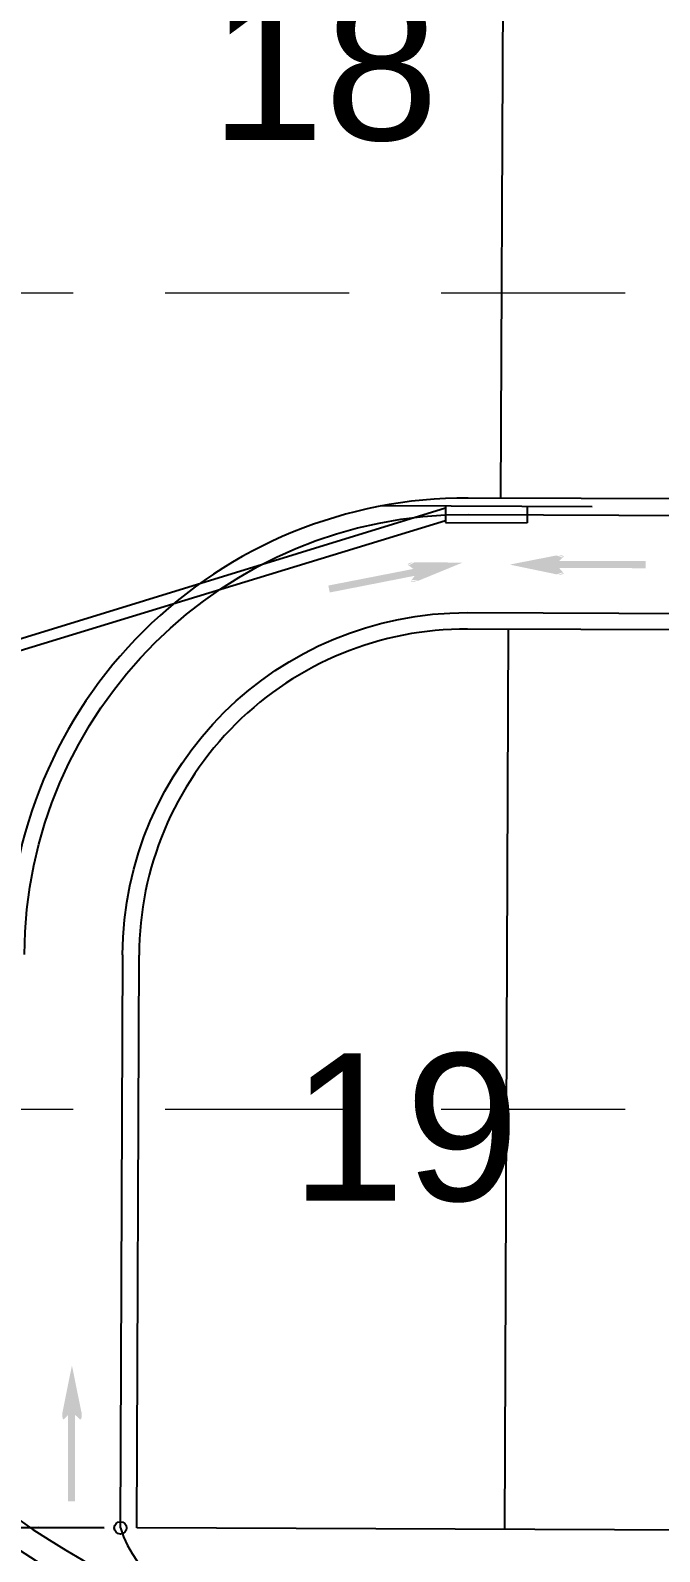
# Model space of a CAD drawing. Header units: inches. Extents: x -5337 to 1057, y 15227 to 19227.
# Drawn here: x -1532.4 to -1455.5, y 18768.3 to 18954.2 of the extents above; entities that cross this region are included whole.
import ezdxf
from ezdxf.enums import TextEntityAlignment as Align

# ---------------------------------------------------------------- set-up
doc = ezdxf.new("R2010")
doc.units = ezdxf.units.IN
doc.header["$LTSCALE"] = 150
doc.header["$MEASUREMENT"] = 0
doc.linetypes.add('HIDDEN', pattern=[0.375, 0.25, -0.125])
for name, color, linetype in [('1 LOT NUMBER', 7, 'Continuous'), ('grid', 7, 'HIDDEN'), ('LOTLINE', 7, 'Continuous'), ('PAVING', 7, 'Continuous'), ('ROW', 7, 'Continuous'), ('STORM', 7, 'Continuous'), ('STORM INLET', 7, 'Continuous')]:
    doc.layers.add(name, color=color, linetype=linetype)
doc.styles.get("Standard").update_dxf_attribs({"font": 'ARIAL.TTF', "height": 25})

msp = doc.modelspace()

# ---------------------------------------------------------------- hatches: boundary and pattern name
at = {"layer": 'PAVING'}
h = msp.add_hatch(color=256, dxfattribs=at)
edge = h.paths.add_edge_path()
edge.add_line((-1485.9, 18886.97), (-1485.46, 18887.57))
edge.add_line((-1485.46, 18887.57), (-1495.85, 18885.53))
edge.add_line((-1495.85, 18885.53), (-1496.02, 18886.38))
edge.add_line((-1496.02, 18886.38), (-1485.63, 18888.41))
edge.add_line((-1485.63, 18888.41), (-1486.29, 18888.9))
edge.add_line((-1486.29, 18888.9), (-1486.29, 18888.9))
edge.add_ellipse((-1485.76, 18889.05), major_axis=(-0.55, -0.108), ratio=0.285714, start_angle=-125.8315, end_angle=14.4967, ccw=False)
edge.add_line((-1485.47, 18889.24), (-1485.47, 18889.23))
edge.add_line((-1485.47, 18889.23), (-1479.62, 18889.18))
edge.add_line((-1479.62, 18889.18), (-1485.03, 18886.96))
edge.add_line((-1485.03, 18886.96), (-1485.02, 18886.96))
edge.add_ellipse((-1485.36, 18887.03), major_axis=(-0.55, -0.108), ratio=0.285714, start_angle=-17.1827, end_angle=124.7269, ccw=False)
edge.add_line((-1485.9, 18886.97), (-1485.9, 18886.97))
edge.add_line((-1485.9, 18886.97), (-1485.9, 18886.97))
edge.add_line((-1485.9, 18886.97), (-1485.9, 18886.97))
h = msp.add_hatch(color=256, dxfattribs=at)
edge = h.paths.add_edge_path()
edge.add_line((-1467.27, 18889.88), (-1467.81, 18889.38))
edge.add_line((-1467.81, 18889.38), (-1457.22, 18889.36))
edge.add_line((-1457.22, 18889.36), (-1457.22, 18888.5))
edge.add_line((-1457.22, 18888.5), (-1467.81, 18888.52))
edge.add_line((-1467.81, 18888.52), (-1467.26, 18887.91))
edge.add_line((-1467.26, 18887.91), (-1467.26, 18887.91))
edge.add_ellipse((-1467.8, 18887.87), major_axis=(0.56, -0.001), ratio=0.285714, start_angle=-125.8315, end_angle=14.4967, ccw=False)
edge.add_line((-1468.13, 18887.74), (-1468.13, 18887.75))
edge.add_line((-1468.13, 18887.75), (-1473.85, 18888.94))
edge.add_line((-1473.85, 18888.94), (-1468.12, 18890.06))
edge.add_line((-1468.12, 18890.06), (-1468.12, 18890.06))
edge.add_ellipse((-1467.8, 18889.93), major_axis=(0.56, -0.001), ratio=0.285714, start_angle=-17.1827, end_angle=124.7269, ccw=False)
edge.add_line((-1467.26, 18889.88), (-1467.27, 18889.88))
edge.add_line((-1467.27, 18889.88), (-1467.27, 18889.88))
edge.add_line((-1467.27, 18889.88), (-1467.27, 18889.88))
at = {"layer": 'PAVING', "linetype": 'Continuous', "lineweight": 30}
h = msp.add_hatch(color=256, dxfattribs=at)
edge = h.paths.add_edge_path()
edge.add_line((-1528.34, 18784.51), (-1527.83, 18785.05))
edge.add_line((-1527.83, 18785.05), (-1527.86, 18774.47))
edge.add_line((-1527.86, 18774.47), (-1527, 18774.47))
edge.add_line((-1527, 18774.47), (-1526.97, 18785.05))
edge.add_line((-1526.97, 18785.05), (-1526.37, 18784.5))
edge.add_line((-1526.37, 18784.5), (-1526.37, 18784.5))
edge.add_ellipse((-1526.32, 18785.04), major_axis=(-0.001, -0.56), ratio=0.285714, start_angle=345.5033, end_angle=485.8315)
edge.add_line((-1526.19, 18785.37), (-1526.2, 18785.37))
edge.add_line((-1526.2, 18785.37), (-1527.36, 18791.1))
edge.add_line((-1527.36, 18791.1), (-1528.51, 18785.37))
edge.add_line((-1528.51, 18785.37), (-1528.51, 18785.37))
edge.add_ellipse((-1528.38, 18785.05), major_axis=(-0.001, -0.56), ratio=0.285714, start_angle=235.2731, end_angle=377.1827)
edge.add_line((-1528.33, 18784.51), (-1528.34, 18784.51))
edge.add_line((-1528.34, 18784.51), (-1528.34, 18784.51))
edge.add_line((-1528.34, 18784.51), (-1528.34, 18784.51))

# ---------------------------------------------------------------- linework, layer by layer
at = {"layer": 'grid', "color": 252, "linetype": 'HIDDEN', "lineweight": 0, "ltscale": 0.6}
for p, q in [((-5228.47, 18922.16), (956.03, 18922.16)), ((-5228.47, 18822.41), (956.03, 18822.41))]:
    msp.add_line(p, q, dxfattribs=at)
at = {"layer": 'LOTLINE'}
for p, q in [((-1474.92, 18897.05), (-1474.47, 19007.05)), ((-1474.44, 18771.05), (-1473.99, 18881.05))]:
    msp.add_line(p, q, dxfattribs=at)
at = {"layer": 'PAVING'}
for p, q in [((-1478.93, 18895.07), (-708.03, 18891.89)), ((-1478.98, 18883.07), (-708.07, 18879.89)), ((-1521.44, 18771.24), (-1521.15, 18841.24))]:
    msp.add_line(p, q, dxfattribs=at)
at = {"layer": 'PAVING', "linetype": 'Continuous', "lineweight": 30}
msp.add_line((-1523.44, 18771.23), (-1531.44, 18771.3), dxfattribs=at)
at = {"layer": 'PAVING'}
msp.add_circle((-1521.44, 18771.24), 0.75, dxfattribs=at)
at = {"layer": 'PAVING', "extrusion": (0, 0, -1)}
for radius in [54, 42]:
    msp.add_arc((1479.16, 18841.07), radius, 0.2361, 90.2361, dxfattribs=at)
at = {"layer": 'PAVING'}
msp.add_arc((-1507.64, 18775.69), 14.5, 197.8453, 269.7639, dxfattribs=at)
at = {"layer": 'ROW'}
for p, q in [((-708.02, 18893.89), (-1478.92, 18897.07)), ((-708.08, 18877.89), (-1478.99, 18881.07)), ((-1519.44, 18771.23), (-1519.15, 18841.23)), ((-1542.78, 18771.33), (-1527.44, 18771.27)), ((-991.81, 18769.06), (-1519.44, 18771.23))]:
    msp.add_line(p, q, dxfattribs=at)
for radius, end in [(56, 179.8189), (40, 179.7639)]:
    msp.add_arc((-1479.16, 18841.07), radius, 89.7639, end, dxfattribs=at)
at = {"layer": 'STORM', "color": 5}
for p, q in [((-1580.29, 18865.53), (-1481.71, 18895.87)), ((-1579.93, 18864.34), (-1481.7, 18894.31))]:
    msp.add_line(p, q, dxfattribs=at)
for radius in [98.5, 101.5]:
    msp.add_arc((-1477.55, 18853.06), radius, 225.1416, 269.7639, dxfattribs=at)
at = {"layer": 'STORM INLET', "color": 5}
for p, q in [((-1463.79, 18896.01), (-1489.62, 18896.11)), ((-1481.71, 18896.09), (-1481.7, 18894.09)), ((-1471.71, 18896.05), (-1471.7, 18894.05)), ((-1481.7, 18894.09), (-1471.7, 18894.05))]:
    msp.add_line(p, q, dxfattribs=at)

# ---------------------------------------------------------------- texts
at = {"layer": '1 LOT NUMBER'}
for s, p in [('18', (-1510.49, 18949.81)), ('19', (-1500.61, 18820.22))]:
    msp.add_text(s, height=18, dxfattribs=at).set_placement(p, align=Align.MIDDLE_LEFT)

doc.saveas('drawing.dxf')
